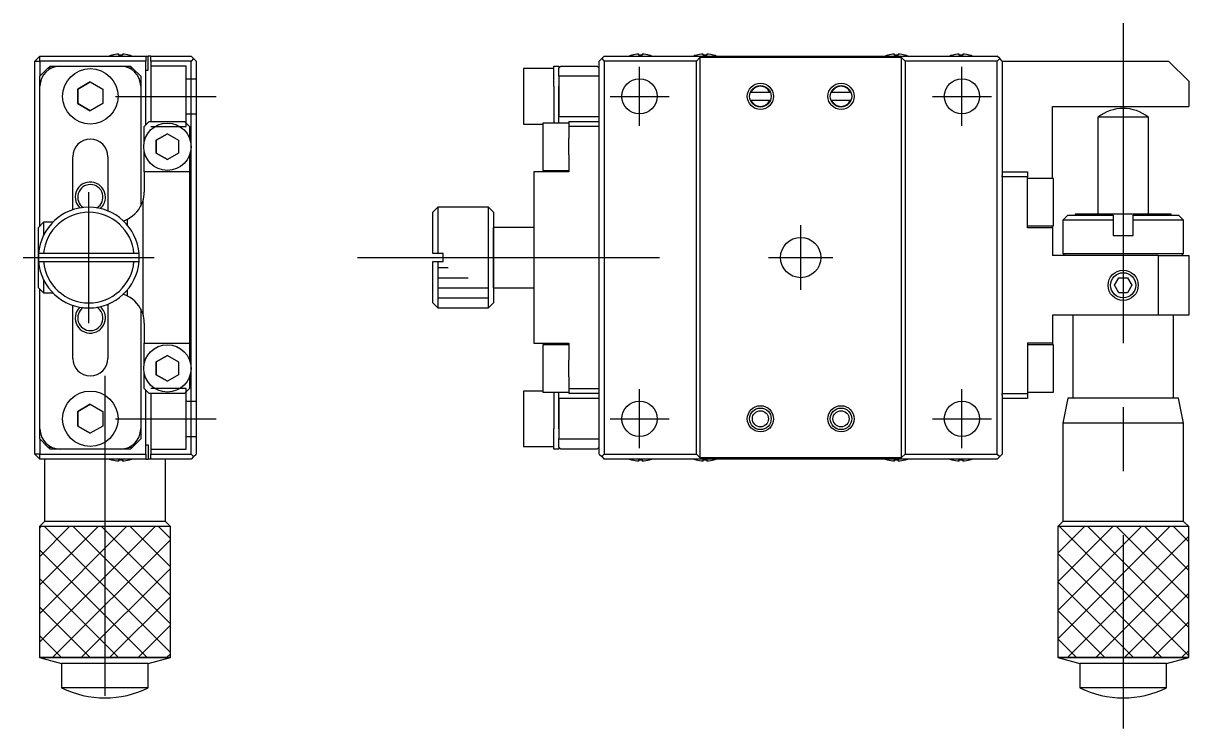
# Model space of a CAD drawing. Extents: x 10 to 298, y 10 to 178.
# Drawn here: x 182.3 to 297.9, y 74.3 to 144.3 of the extents above; entities that cross this region are included whole.
import ezdxf

# ---------------------------------------------------------------- set-up
doc = ezdxf.new("R2010")
doc.units = 0
doc.linetypes.add('CENTER', pattern=[50.8, 31.75, -6.35, 6.35, -6.35])
doc.linetypes.add('DASHED', pattern=[19.05, 12.7, -6.35])
doc.layers.get('0').update_dxf_attribs({"linetype": 'CONTINUOUS'})
doc.layers.add('CENTER', color=1, linetype='CENTER')

msp = doc.modelspace()

# ---------------------------------------------------------------- linework, layer by layer
at = {"color": 7, "linetype": 'CONTINUOUS'}
for p, q in [((191.02, 141.16), (191.02, 141.17)), ((191.73, 141.16), (191.73, 141.28)), ((192.09, 141.16), (191.73, 141.16)), ((192.09, 141.28), (192.09, 141.16)), ((192.8, 141.17), (192.8, 141.16)), ((242.62, 141.16), (242.62, 141.17)), ((243.33, 141.16), (243.33, 141.28)), ((243.69, 141.16), (243.33, 141.16)), ((243.69, 141.28), (243.69, 141.16)), ((244.4, 141.17), (244.4, 141.16)), ((249.02, 141.16), (249.02, 141.17)), ((249.73, 141.16), (249.73, 141.28)), ((250.09, 141.16), (249.73, 141.16)), ((250.09, 141.28), (250.09, 141.16)), ((250.8, 141.17), (250.8, 141.16)), ((268.02, 141.16), (268.02, 141.17)), ((268.73, 141.16), (268.73, 141.28)), ((269.09, 141.16), (268.73, 141.16)), ((269.09, 141.28), (269.09, 141.16)), ((269.8, 141.17), (269.8, 141.16)), ((274.42, 141.16), (274.42, 141.17)), ((275.13, 141.16), (275.13, 141.28)), ((275.49, 141.16), (275.13, 141.16)), ((275.49, 141.28), (275.49, 141.16)), ((276.2, 141.17), (276.2, 141.16)), ((183.41, 140.59), (183.91, 141.09)), ((183.41, 140.59), (183.91, 140.59)), ((183.41, 101.59), (183.41, 140.59)), ((183.91, 140.59), (183.91, 141.09)), ((183.91, 141.09), (194.41, 141.09)), ((194.41, 140.59), (183.91, 140.59)), ((183.91, 140.59), (183.91, 139.09)), ((184.71, 139.89), (184.91, 140.09)), ((184.91, 140.09), (185.91, 140.09)), ((185.91, 140.09), (191.91, 140.09)), ((191.91, 140.09), (192.91, 140.09)), ((192.91, 140.09), (193.11, 139.89)), ((194.41, 141.09), (194.41, 140.59)), ((194.41, 141.09), (194.66, 141.09)), ((194.41, 134.24), (194.41, 140.59)), ((194.66, 139.69), (194.66, 141.09)), ((194.91, 141.09), (194.66, 141.09)), ((194.91, 141.09), (198.91, 141.09)), ((194.91, 140.59), (194.91, 141.09)), ((198.91, 140.59), (194.91, 140.59)), ((194.91, 140.59), (194.91, 134.59)), ((198.91, 141.09), (199.16, 140.84)), ((199.16, 140.84), (198.91, 140.59)), ((198.91, 132.09), (198.91, 140.59)), ((199.16, 140.84), (199.41, 140.59)), ((199.41, 140.59), (199.41, 101.59)), ((234.91, 140.09), (235.41, 140.09)), ((234.91, 138.09), (234.91, 140.09)), ((235.61, 140.09), (235.41, 139.89)), ((235.41, 140.09), (235.41, 139.89)), ((235.61, 140.09), (239.21, 140.09)), ((239.41, 139.89), (239.21, 140.09)), ((239.66, 140.84), (239.41, 140.59)), ((239.41, 101.59), (239.41, 140.59)), ((239.91, 141.09), (239.66, 140.84)), ((239.66, 140.84), (239.91, 140.59)), ((239.91, 141.09), (278.91, 141.09)), ((249.06, 140.59), (239.91, 140.59)), ((239.91, 140.59), (239.91, 101.59)), ((249.06, 140.59), (249.41, 140.94)), ((249.06, 101.59), (249.06, 140.59)), ((269.41, 140.94), (249.41, 140.94)), ((249.41, 140.94), (249.41, 101.24)), ((269.41, 140.94), (269.76, 140.59)), ((269.41, 101.24), (269.41, 140.94)), ((278.91, 140.59), (269.76, 140.59)), ((269.76, 140.59), (269.76, 101.59)), ((279.16, 140.84), (278.91, 141.09)), ((278.91, 140.59), (279.16, 140.84)), ((278.91, 101.59), (278.91, 140.59)), ((279.41, 140.59), (279.16, 140.84)), ((279.41, 140.59), (295.91, 140.59)), ((279.41, 140.59), (279.41, 129.24)), ((297.91, 138.59), (295.91, 140.59)), ((184.71, 139.89), (183.91, 139.09)), ((183.91, 138.09), (183.91, 139.09)), ((185.04, 139.89), (184.71, 139.89)), ((193.11, 139.89), (192.78, 139.89)), ((193.91, 139.09), (193.11, 139.89)), ((193.91, 139.09), (193.91, 138.09)), ((194.41, 139.69), (194.66, 139.69)), ((231.91, 139.84), (231.91, 137.09)), ((234.91, 139.84), (231.91, 139.84)), ((235.41, 139.09), (235.41, 139.89)), ((239.41, 139.09), (235.41, 139.09)), ((235.41, 139.09), (235.41, 138.09)), ((235.41, 139.09), (235.41, 138.09)), ((183.91, 124.24), (183.91, 138.09)), ((187.66, 137.81), (188.91, 138.54)), ((188.91, 138.54), (187.66, 137.81)), ((187.66, 136.37), (187.66, 137.81)), ((187.66, 137.81), (187.66, 136.37)), ((188.91, 138.54), (190.16, 137.81)), ((190.16, 137.81), (190.16, 136.37)), ((193.91, 138.09), (193.91, 126.19)), ((234.91, 138.09), (234.91, 134.44)), ((235.41, 138.09), (235.41, 135.09)), ((235.41, 135.09), (235.41, 138.09)), ((297.91, 138.59), (297.91, 136.09)), ((231.91, 137.09), (231.91, 134.34)), ((241.67, 136.89), (241.67, 137.29)), ((254.49, 137.49), (254.41, 137.49)), ((254.41, 136.69), (254.49, 136.69)), ((254.49, 137.49), (256.33, 137.49)), ((256.33, 136.69), (254.49, 136.69)), ((256.41, 137.49), (256.33, 137.49)), ((256.33, 136.69), (256.41, 136.69)), ((262.49, 137.49), (262.41, 137.49)), ((262.41, 136.69), (262.49, 136.69)), ((262.49, 137.49), (264.33, 137.49)), ((264.33, 136.69), (262.49, 136.69)), ((264.41, 137.49), (264.33, 137.49)), ((264.33, 136.69), (264.41, 136.69)), ((188.91, 135.65), (187.66, 136.37)), ((187.66, 136.37), (188.91, 135.65)), ((190.16, 136.37), (188.91, 135.65)), ((284.41, 136.09), (297.91, 136.09)), ((284.41, 128.94), (284.41, 136.09)), ((194.26, 134.09), (194.76, 134.59)), ((194.76, 134.59), (198.26, 134.59)), ((198.26, 134.59), (198.76, 134.09)), ((231.91, 134.34), (233.81, 134.34)), ((233.81, 134.44), (233.81, 132.09)), ((236.41, 134.44), (233.81, 134.44)), ((235.41, 135.09), (239.41, 135.09)), ((235.41, 134.44), (235.41, 135.09)), ((236.41, 134.59), (239.41, 134.59)), ((236.41, 134.59), (236.41, 134.09)), ((291.41, 135.01), (288.91, 135.01)), ((288.91, 135.01), (288.91, 125.39)), ((293.91, 135.01), (291.41, 135.01)), ((293.91, 125.39), (293.91, 135.01)), ((194.26, 132.57), (194.26, 134.09)), ((195.46, 132.73), (196.56, 133.36)), ((196.56, 133.36), (195.46, 132.73)), ((196.56, 133.36), (197.66, 132.73)), ((198.76, 134.09), (198.76, 132.92)), ((236.41, 134.09), (236.41, 132.92)), ((239.41, 134.09), (236.41, 134.09)), ((195.46, 131.46), (195.46, 132.73)), ((195.46, 132.73), (195.46, 131.46)), ((197.66, 132.73), (197.66, 131.46)), ((198.91, 110.09), (198.91, 132.09)), ((233.81, 132.09), (233.81, 129.74)), ((236.41, 132.09), (236.41, 132.92)), ((236.41, 131.27), (236.41, 132.09)), ((187.16, 125.83), (187.16, 131.09)), ((190.66, 131.09), (190.66, 125.72)), ((194.26, 129.59), (194.26, 131.61)), ((196.56, 130.82), (195.46, 131.46)), ((195.46, 131.46), (196.56, 130.82)), ((197.66, 131.46), (196.56, 130.82)), ((198.76, 131.27), (198.76, 129.59)), ((236.41, 131.27), (236.41, 129.59)), ((198.76, 129.59), (194.26, 129.59)), ((194.26, 129.59), (194.26, 127.59)), ((198.76, 129.59), (198.76, 112.59)), ((232.91, 129.59), (232.91, 122.34)), ((236.41, 129.59), (232.91, 129.59)), ((233.81, 129.74), (236.41, 129.74)), ((234.91, 129.74), (234.91, 129.59)), ((235.41, 129.59), (235.41, 129.74)), ((279.41, 129.59), (281.91, 129.59)), ((281.91, 129.59), (281.91, 129.09)), ((279.41, 129.09), (279.41, 129.24)), ((281.91, 129.09), (279.41, 129.09)), ((279.41, 129.09), (279.41, 107.59)), ((281.91, 124.04), (281.91, 129.09)), ((284.51, 128.94), (281.91, 128.94)), ((284.51, 124.24), (284.51, 128.94)), ((194.11, 126.66), (194.11, 115.53)), ((223.41, 126.09), (222.91, 125.59)), ((223.41, 126.09), (223.41, 121.49)), ((228.41, 126.09), (223.41, 126.09)), ((228.41, 121.09), (228.41, 126.09)), ((228.91, 125.59), (228.41, 126.09)), ((192.61, 124.28), (192.61, 124.91)), ((222.91, 121.49), (222.91, 125.59)), ((228.91, 125.59), (228.91, 121.09)), ((228.91, 125.59), (228.91, 124.09)), ((285.91, 125.29), (285.41, 124.79)), ((285.91, 125.29), (290.41, 125.29)), ((296.16, 125.39), (286.66, 125.39)), ((286.66, 125.39), (286.66, 125.29)), ((290.41, 125.29), (290.41, 124.79)), ((292.41, 124.79), (292.41, 125.29)), ((292.41, 125.29), (296.91, 125.29)), ((296.16, 125.29), (296.16, 125.39)), ((297.41, 124.79), (296.91, 125.29)), ((183.76, 124.09), (184.26, 124.59)), ((183.76, 121.09), (183.76, 124.09)), ((184.26, 124.59), (184.26, 123.27)), ((185.19, 124.59), (184.26, 124.59)), ((228.91, 124.09), (228.91, 118.09)), ((228.91, 121.09), (228.91, 124.09)), ((232.91, 124.09), (228.91, 124.09)), ((281.91, 124.24), (284.51, 124.24)), ((281.91, 124.07), (284.41, 124.07)), ((284.41, 124.04), (281.91, 124.04)), ((284.41, 124.07), (284.41, 124.24)), ((284.41, 124.07), (284.41, 124.04)), ((284.41, 124.04), (284.41, 121.29)), ((290.41, 124.79), (285.41, 124.79)), ((285.41, 124.79), (285.41, 121.49)), ((290.41, 124.79), (290.41, 123.29)), ((297.41, 124.79), (292.41, 124.79)), ((292.41, 123.29), (292.41, 124.79)), ((297.41, 121.49), (297.41, 124.79)), ((290.41, 123.29), (292.41, 123.29)), ((184.28, 121.49), (183.78, 121.49)), ((193.24, 121.49), (184.28, 121.49)), ((193.74, 121.49), (193.24, 121.49)), ((223.41, 121.49), (222.91, 121.49)), ((223.91, 121.49), (223.41, 121.49)), ((223.91, 120.69), (223.91, 121.49)), ((232.91, 122.34), (232.91, 119.84)), ((285.41, 121.49), (297.41, 121.49)), ((285.41, 121.49), (285.61, 121.29)), ((297.21, 121.29), (297.41, 121.49)), ((183.76, 118.09), (183.76, 121.09)), ((183.78, 120.69), (184.28, 120.69)), ((184.28, 120.69), (193.24, 120.69)), ((193.24, 120.69), (193.74, 120.69)), ((222.91, 116.59), (222.91, 120.69)), ((222.91, 120.69), (223.41, 120.69)), ((223.41, 120.69), (223.41, 116.09)), ((223.41, 120.69), (223.91, 120.69)), ((228.41, 116.09), (228.41, 121.09)), ((228.91, 121.09), (228.91, 116.59)), ((228.91, 118.09), (228.91, 121.09)), ((294.91, 121.29), (284.41, 121.29)), ((294.91, 115.39), (294.91, 121.29)), ((294.91, 121.29), (297.91, 121.29)), ((297.91, 121.29), (297.91, 115.39)), ((232.91, 119.84), (232.91, 112.59)), ((184.26, 117.59), (183.76, 118.09)), ((184.26, 118.91), (184.26, 117.59)), ((228.91, 118.09), (228.91, 116.59)), ((228.91, 118.09), (232.91, 118.09)), ((290.54, 118.34), (290.98, 119.09)), ((290.98, 117.59), (290.54, 118.34)), ((290.98, 119.09), (291.84, 119.09)), ((291.84, 119.09), (292.28, 118.34)), ((292.28, 118.34), (291.84, 117.59)), ((183.91, 104.09), (183.91, 117.94)), ((184.26, 117.59), (185.19, 117.59)), ((192.61, 117.27), (192.61, 117.9)), ((291.84, 117.59), (290.98, 117.59)), ((187.16, 111.09), (187.16, 116.35)), ((190.66, 116.47), (190.66, 111.09)), ((193.91, 116), (193.91, 104.09)), ((222.91, 116.59), (223.41, 116.09)), ((223.41, 116.09), (228.41, 116.09)), ((228.41, 116.09), (228.91, 116.59)), ((194.26, 114.59), (194.26, 112.59)), ((294.91, 115.39), (284.41, 115.39)), ((284.41, 115.39), (284.41, 112.64)), ((286.41, 115.39), (286.41, 107.14)), ((297.91, 115.39), (294.91, 115.39)), ((296.41, 107.14), (296.41, 115.39)), ((194.26, 112.59), (198.76, 112.59)), ((194.26, 110.57), (194.26, 112.59)), ((198.76, 112.59), (198.76, 110.92)), ((232.91, 112.59), (236.41, 112.59)), ((233.81, 112.44), (233.81, 110.09)), ((236.41, 112.44), (233.81, 112.44)), ((234.91, 112.59), (234.91, 112.44)), ((235.41, 112.44), (235.41, 112.59)), ((236.41, 112.59), (236.41, 110.92)), ((281.91, 112.64), (284.41, 112.64)), ((281.91, 112.64), (281.91, 107.59)), ((284.41, 112.61), (281.91, 112.61)), ((284.51, 112.44), (281.91, 112.44)), ((284.41, 112.64), (284.41, 112.61)), ((284.41, 112.61), (284.41, 112.44)), ((284.51, 107.74), (284.51, 112.44)), ((195.46, 110.73), (196.56, 111.36)), ((196.56, 111.36), (195.46, 110.73)), ((196.56, 111.36), (197.66, 110.73)), ((195.46, 109.46), (195.46, 110.73)), ((195.46, 110.73), (195.46, 109.46)), ((197.66, 110.73), (197.66, 109.46)), ((198.91, 101.59), (198.91, 110.09)), ((233.81, 110.09), (233.81, 107.74)), ((236.41, 110.09), (236.41, 110.92)), ((236.41, 109.27), (236.41, 110.09)), ((194.26, 108.09), (194.26, 109.61)), ((196.56, 108.82), (195.46, 109.46)), ((195.46, 109.46), (196.56, 108.82)), ((197.66, 109.46), (196.56, 108.82)), ((198.76, 109.27), (198.76, 108.09)), ((236.41, 109.27), (236.41, 108.09)), ((194.76, 107.59), (194.26, 108.09)), ((194.41, 101.59), (194.41, 107.94)), ((198.26, 107.59), (194.76, 107.59)), ((194.91, 107.59), (194.91, 101.59)), ((198.76, 108.09), (198.26, 107.59)), ((231.91, 107.84), (231.91, 105.09)), ((233.81, 107.84), (231.91, 107.84)), ((233.81, 107.74), (236.41, 107.74)), ((234.91, 107.74), (234.91, 104.09)), ((235.41, 107.09), (235.41, 107.74)), ((236.41, 108.09), (239.41, 108.09)), ((236.41, 108.09), (236.41, 107.59)), ((239.41, 107.59), (236.41, 107.59)), ((279.41, 107.59), (281.91, 107.59)), ((279.41, 107.44), (279.41, 107.59)), ((281.91, 107.74), (284.51, 107.74)), ((281.91, 107.59), (281.91, 107.09)), ((187.66, 105.81), (188.91, 106.54)), ((188.91, 106.54), (187.66, 105.81)), ((188.91, 106.54), (190.16, 105.81)), ((239.41, 107.09), (235.41, 107.09)), ((235.41, 107.09), (235.41, 104.09)), ((235.41, 104.09), (235.41, 107.09)), ((279.41, 107.44), (279.41, 101.59)), ((281.91, 107.09), (279.41, 107.09)), ((285.91, 107.14), (285.41, 104.64)), ((291.41, 107.14), (285.91, 107.14)), ((296.91, 107.14), (291.41, 107.14)), ((297.41, 104.64), (296.91, 107.14)), ((187.66, 104.37), (187.66, 105.81)), ((187.66, 105.81), (187.66, 104.37)), ((190.16, 105.81), (190.16, 104.37)), ((241.67, 104.89), (241.67, 105.29)), ((183.91, 103.09), (183.91, 104.09)), ((188.91, 103.65), (187.66, 104.37)), ((187.66, 104.37), (188.91, 103.65)), ((190.16, 104.37), (188.91, 103.65)), ((193.91, 104.09), (193.91, 103.09)), ((231.91, 105.09), (231.91, 102.34)), ((234.91, 102.09), (234.91, 104.09)), ((235.41, 104.09), (235.41, 103.09)), ((235.41, 104.09), (235.41, 103.09)), ((291.41, 104.64), (285.41, 104.64)), ((285.41, 104.64), (285.41, 94.89)), ((297.41, 104.64), (291.41, 104.64)), ((297.41, 94.89), (297.41, 104.64)), ((183.91, 103.09), (184.71, 102.29)), ((183.91, 103.09), (183.91, 101.59)), ((193.11, 102.29), (193.91, 103.09)), ((235.41, 103.09), (239.41, 103.09)), ((235.41, 102.29), (235.41, 103.09)), ((184.71, 102.29), (185.04, 102.29)), ((184.91, 102.09), (184.71, 102.29)), ((185.91, 102.09), (184.91, 102.09)), ((191.91, 102.09), (185.91, 102.09)), ((192.91, 102.09), (191.91, 102.09)), ((192.78, 102.29), (193.11, 102.29)), ((193.11, 102.29), (192.91, 102.09)), ((194.41, 102.49), (194.66, 102.49)), ((194.66, 102.49), (194.66, 101.09)), ((231.91, 102.34), (234.91, 102.34)), ((235.41, 102.09), (234.91, 102.09)), ((235.41, 102.29), (235.61, 102.09)), ((235.41, 102.29), (235.41, 102.09)), ((239.21, 102.09), (235.61, 102.09)), ((239.21, 102.09), (239.41, 102.29)), ((183.91, 101.59), (183.41, 101.59)), ((183.91, 101.09), (183.41, 101.59)), ((183.91, 101.59), (194.41, 101.59)), ((183.91, 101.09), (183.91, 101.59)), ((194.41, 101.09), (183.91, 101.09)), ((184.36, 101.09), (184.36, 94.89)), ((191.02, 101.02), (191.02, 101.02)), ((191.73, 101.02), (192.09, 101.02)), ((191.73, 100.9), (191.73, 101.02)), ((192.09, 101.02), (192.09, 100.9)), ((192.8, 101.02), (192.8, 101.02)), ((194.41, 101.59), (194.41, 101.09)), ((194.41, 101.09), (194.66, 101.09)), ((194.91, 101.09), (194.66, 101.09)), ((194.91, 101.59), (198.91, 101.59)), ((194.91, 101.09), (194.91, 101.59)), ((198.91, 101.09), (194.91, 101.09)), ((196.36, 94.89), (196.36, 101.09)), ((198.91, 101.59), (199.16, 101.34)), ((199.16, 101.34), (198.91, 101.09)), ((199.16, 101.34), (199.41, 101.59)), ((239.41, 101.59), (239.66, 101.34)), ((239.66, 101.34), (239.91, 101.59)), ((239.66, 101.34), (239.91, 101.09)), ((239.91, 101.59), (249.06, 101.59)), ((278.91, 101.09), (239.91, 101.09)), ((242.62, 101.02), (242.62, 101.02)), ((243.33, 101.02), (243.69, 101.02)), ((243.33, 100.9), (243.33, 101.02)), ((243.69, 101.02), (243.69, 100.9)), ((244.4, 101.02), (244.4, 101.02)), ((249.02, 101.02), (249.02, 101.02)), ((249.41, 101.24), (249.06, 101.59)), ((249.41, 101.24), (269.41, 101.24)), ((249.73, 101.02), (250.09, 101.02)), ((249.73, 100.9), (249.73, 101.02)), ((250.09, 101.02), (250.09, 100.9)), ((250.8, 101.02), (250.8, 101.02)), ((268.02, 101.02), (268.02, 101.02)), ((268.73, 101.02), (269.09, 101.02)), ((268.73, 100.9), (268.73, 101.02)), ((269.09, 101.02), (269.09, 100.9)), ((269.76, 101.59), (269.41, 101.24)), ((269.76, 101.59), (278.91, 101.59)), ((269.8, 101.02), (269.8, 101.02)), ((274.42, 101.02), (274.42, 101.02)), ((275.13, 101.02), (275.49, 101.02)), ((275.13, 100.9), (275.13, 101.02)), ((275.49, 101.02), (275.49, 100.9)), ((276.2, 101.02), (276.2, 101.02)), ((278.91, 101.59), (279.16, 101.34)), ((278.91, 101.09), (279.16, 101.34)), ((279.16, 101.34), (279.41, 101.59)), ((184.36, 94.89), (183.86, 94.39)), ((196.36, 94.89), (184.36, 94.89)), ((196.86, 94.39), (196.36, 94.89)), ((285.41, 94.89), (284.91, 94.39)), ((291.41, 94.89), (285.41, 94.89)), ((297.41, 94.89), (291.41, 94.89)), ((297.91, 94.39), (297.41, 94.89)), ((196.86, 94.39), (183.86, 94.39)), ((183.86, 94.39), (183.86, 81.39)), ((196.86, 94.39), (183.86, 94.39)), ((183.86, 94.39), (183.86, 81.39)), ((196.86, 81.39), (196.86, 94.39)), ((196.86, 81.39), (196.86, 94.39)), ((291.41, 94.39), (284.91, 94.39)), ((284.91, 94.39), (284.91, 81.39)), ((297.91, 94.39), (284.91, 94.39)), ((284.91, 94.39), (284.91, 81.39)), ((297.91, 94.39), (291.41, 94.39)), ((297.91, 81.39), (297.91, 94.39)), ((297.91, 81.39), (297.91, 94.39)), ((196.86, 81.39), (183.86, 81.39)), ((183.86, 81.39), (186.06, 80.8)), ((183.86, 81.39), (196.86, 81.39)), ((194.66, 80.8), (196.86, 81.39)), ((291.41, 81.39), (284.91, 81.39)), ((284.91, 81.39), (287.11, 80.8)), ((284.91, 81.39), (297.91, 81.39)), ((297.91, 81.39), (291.41, 81.39)), ((295.71, 80.8), (297.91, 81.39)), ((194.66, 80.8), (186.06, 80.8)), ((186.06, 80.8), (186.06, 78.39)), ((194.66, 78.39), (194.66, 80.8)), ((291.41, 80.8), (287.11, 80.8)), ((287.11, 80.8), (287.11, 78.39)), ((295.71, 80.8), (291.41, 80.8)), ((295.71, 78.39), (295.71, 80.8)), ((194.66, 78.39), (186.06, 78.39)), ((291.41, 78.39), (287.11, 78.39)), ((295.71, 78.39), (291.41, 78.39))]:
    msp.add_line(p, q, dxfattribs=at)
at = {"color": 3, "linetype": 'DASHED'}
for p, q in [((198.41, 140.09), (194.91, 140.09)), ((198.41, 134.09), (198.41, 140.09)), ((198.41, 138.84), (199.41, 138.84)), ((198.41, 135.34), (199.41, 135.34)), ((194.91, 134.09), (198.41, 134.09)), ((198.41, 108.09), (194.91, 108.09)), ((198.41, 102.09), (198.41, 108.09)), ((198.41, 106.84), (199.41, 106.84)), ((198.41, 103.34), (199.41, 103.34)), ((194.91, 102.09), (198.41, 102.09))]:
    msp.add_line(p, q, dxfattribs=at)
at = {"color": 3, "linetype": 'CONTINUOUS'}
for p, q in [((223.41, 120.09), (224.41, 120.09)), ((223.41, 119.09), (226.41, 119.09)), ((223.41, 118.09), (228.41, 118.09)), ((223.41, 117.09), (228.41, 117.09)), ((183.86, 94.22), (184.03, 94.39)), ((183.86, 91.4), (186.86, 94.39)), ((183.86, 88.57), (189.69, 94.39)), ((183.86, 85.74), (192.51, 94.39)), ((183.86, 82.91), (195.34, 94.39)), ((184.37, 94.39), (196.86, 81.91)), ((187.2, 94.39), (196.86, 84.73)), ((190.03, 94.39), (196.86, 87.56)), ((192.86, 94.39), (196.86, 90.39)), ((195.69, 94.39), (196.86, 93.22)), ((284.91, 91.74), (287.56, 94.39)), ((284.91, 88.91), (290.39, 94.39)), ((284.91, 86.08), (293.22, 94.39)), ((284.91, 83.25), (296.05, 94.39)), ((285.08, 94.39), (297.91, 81.56)), ((287.91, 94.39), (297.91, 84.39)), ((290.74, 94.39), (297.91, 87.22)), ((293.56, 94.39), (297.91, 90.05)), ((296.39, 94.39), (297.91, 92.87)), ((185.17, 81.39), (196.86, 93.08)), ((285.88, 81.39), (297.91, 93.43)), ((183.86, 92.08), (194.55, 81.39)), ((284.91, 91.73), (295.25, 81.39)), ((188, 81.39), (196.86, 90.25)), ((288.71, 81.39), (297.91, 90.6)), ((183.86, 89.25), (191.72, 81.39)), ((284.91, 88.9), (292.42, 81.39)), ((190.83, 81.39), (196.86, 87.42)), ((291.53, 81.39), (297.91, 87.77)), ((183.86, 86.42), (188.89, 81.39)), ((284.91, 86.08), (289.59, 81.39)), ((193.66, 81.39), (196.86, 84.6)), ((294.36, 81.39), (297.91, 84.94)), ((183.86, 83.59), (186.06, 81.39)), ((284.91, 83.25), (286.77, 81.39)), ((297.19, 81.39), (297.91, 82.11)), ((196.48, 81.39), (196.86, 81.77))]:
    msp.add_line(p, q, dxfattribs=at)
at = {"color": 7, "linetype": 'CONTINUOUS'}
for centre, radius in [((188.91, 137.09), 2.75), ((243.41, 137.09), 1.75), ((275.41, 137.09), 1.75), ((255.41, 137.09), 1.07), ((263.41, 137.09), 1.07), ((196.56, 132.09), 2.35), ((259.41, 121.09), 2), ((291.41, 118.34), 1.25), ((196.56, 110.09), 2.35), ((188.91, 105.09), 2.75), ((243.41, 105.09), 1.75), ((275.41, 105.09), 1.75), ((255.41, 105.09), 1.07), ((255.41, 105.09), 0.8), ((263.41, 105.09), 1.07), ((263.41, 105.09), 0.8)]:
    msp.add_circle(centre, radius, dxfattribs=at)
at = {"color": 3, "linetype": 'CONTINUOUS'}
for centre, radius in [((255.41, 137.09), 1.3), ((263.41, 137.09), 1.3), ((291.41, 118.34), 1.5), ((255.41, 105.09), 1.3), ((263.41, 105.09), 1.3)]:
    msp.add_circle(centre, radius, dxfattribs=at)
at = {"color": 7, "linetype": 'CONTINUOUS'}
for centre, radius, start, end in [((191.91, 138.09), 3.2, 106.1225, 110.3641), ((191.91, 138.09), 3.19, 93.2297, 106.1067), ((191.91, 138.09), 3.19, 73.8933, 86.7703), ((191.91, 138.09), 3.2, 69.6359, 73.8775), ((243.51, 138.09), 3.2, 106.1225, 110.3641), ((243.51, 138.09), 3.19, 93.2297, 106.1067), ((243.51, 138.09), 3.19, 73.8933, 86.7703), ((243.51, 138.09), 3.2, 69.6359, 73.8775), ((249.91, 138.09), 3.2, 106.1225, 110.3641), ((249.91, 138.09), 3.19, 93.2297, 106.1067), ((249.91, 138.09), 3.19, 73.8933, 86.7703), ((249.91, 138.09), 3.2, 69.6359, 73.8775), ((268.91, 138.09), 3.2, 106.1225, 110.3641), ((268.91, 138.09), 3.19, 93.2297, 106.1067), ((268.91, 138.09), 3.19, 73.8933, 86.7703), ((268.91, 138.09), 3.2, 69.6359, 73.8775), ((275.31, 138.09), 3.2, 106.1225, 110.3641), ((275.31, 138.09), 3.19, 93.2297, 106.1067), ((275.31, 138.09), 3.19, 73.8933, 86.7703), ((275.31, 138.09), 3.2, 69.6359, 73.8775), ((185.91, 138.09), 2, 90, 180), ((191.91, 138.09), 2, 0, 90), ((255.41, 137.09), 1, 23.5782, 156.4218), ((263.41, 137.09), 1, 23.5782, 156.4218), ((255.41, 137.09), 1, 203.5782, 336.4218), ((263.41, 137.09), 1, 203.5782, 336.4218), ((291.41, 131.89), 4, 51.3178, 128.6822), ((188.91, 131.09), 1.75, 0, 180), ((188.91, 127.09), 1.25, 90, 235.575), ((188.91, 127.09), 1.25, 301.5608, 90), ((191.26, 127.59), 3, 341.8051, 0), ((188.76, 121.09), 5, 4.5886, 175.4114), ((191.26, 127.59), 3, 296.7437, 341.8051), ((188.76, 121.09), 4.5, 5.0997, 174.9003), ((191.26, 127.59), 3, 287.904, 296.7437), ((188.76, 121.09), 5, 175.4114, 184.5886), ((188.76, 121.09), 5, 355.4114, 4.5886), ((188.76, 121.09), 5, 184.5886, 355.4114), ((188.76, 121.09), 4.5, 185.0997, 354.9003), ((191.26, 114.59), 3, 63.2563, 72.096), ((191.26, 114.59), 3, 18.1966, 63.2545), ((188.91, 115.09), 1.25, 124.425, 58.4392), ((191.26, 114.59), 3, 0, 18.1949), ((188.91, 111.09), 1.75, 180, 0), ((185.91, 104.09), 2, 180, 270), ((191.91, 104.09), 2, 270, 0), ((191.91, 104.09), 3.2, 249.6359, 253.8775), ((191.91, 104.09), 3.19, 253.8933, 266.7703), ((191.91, 104.09), 3.19, 273.2297, 286.1067), ((191.91, 104.09), 3.2, 286.1225, 290.3641), ((243.51, 104.09), 3.2, 249.6359, 253.8775), ((243.51, 104.09), 3.19, 253.8933, 266.7703), ((243.51, 104.09), 3.19, 273.2297, 286.1067), ((243.51, 104.09), 3.2, 286.1225, 290.3641), ((249.91, 104.09), 3.2, 249.6359, 253.8775), ((249.91, 104.09), 3.19, 253.8933, 266.7703), ((249.91, 104.09), 3.19, 273.2297, 286.1067), ((249.91, 104.09), 3.2, 286.1225, 290.3641), ((268.91, 104.09), 3.2, 249.6359, 253.8775), ((268.91, 104.09), 3.19, 253.8933, 266.7703), ((268.91, 104.09), 3.19, 273.2297, 286.1067), ((268.91, 104.09), 3.2, 286.1225, 290.3641), ((275.31, 104.09), 3.2, 249.6359, 253.8775), ((275.31, 104.09), 3.19, 253.8933, 266.7703), ((275.31, 104.09), 3.19, 273.2297, 286.1067), ((275.31, 104.09), 3.2, 286.1225, 290.3641), ((190.36, 87.14), 9.75, 243.8162, 296.1838), ((291.41, 87.14), 9.75, 243.8162, 296.1838)]:
    msp.add_arc(centre, radius, start, end, dxfattribs=at)
at = {"color": 3, "linetype": 'CONTINUOUS'}
for centre, start, end in [((188.91, 127.09), 0, 225.5732), ((188.91, 127.09), 311.8103, 0), ((188.91, 115.09), 134.4268, 0), ((188.91, 115.09), 0, 48.1897)]:
    msp.add_arc(centre, 1.5, start, end, dxfattribs=at)
at = {"layer": 'CENTER', "color": 1, "linetype": 'CENTER'}
for p, q in [((291.41, 144.34), (291.41, 74.34)), ((243.41, 134.17), (243.41, 140.02)), ((275.41, 134.17), (275.41, 140.02)), ((191.41, 137.09), (201.41, 137.09)), ((240.49, 137.09), (246.34, 137.09)), ((272.49, 137.09), (278.34, 137.09)), ((188.76, 114.59), (188.76, 127.59)), ((259.41, 117.89), (259.41, 124.29)), ((182.26, 121.09), (195.26, 121.09)), ((215.41, 121.09), (245.41, 121.09)), ((256.21, 121.09), (262.61, 121.09)), ((190.36, 109.34), (190.36, 74.34)), ((243.41, 102.17), (243.41, 108.02)), ((275.41, 102.17), (275.41, 108.02)), ((191.41, 105.09), (201.41, 105.09)), ((240.49, 105.09), (246.34, 105.09)), ((272.49, 105.09), (278.34, 105.09))]:
    msp.add_line(p, q, dxfattribs=at)

doc.saveas('drawing.dxf')
